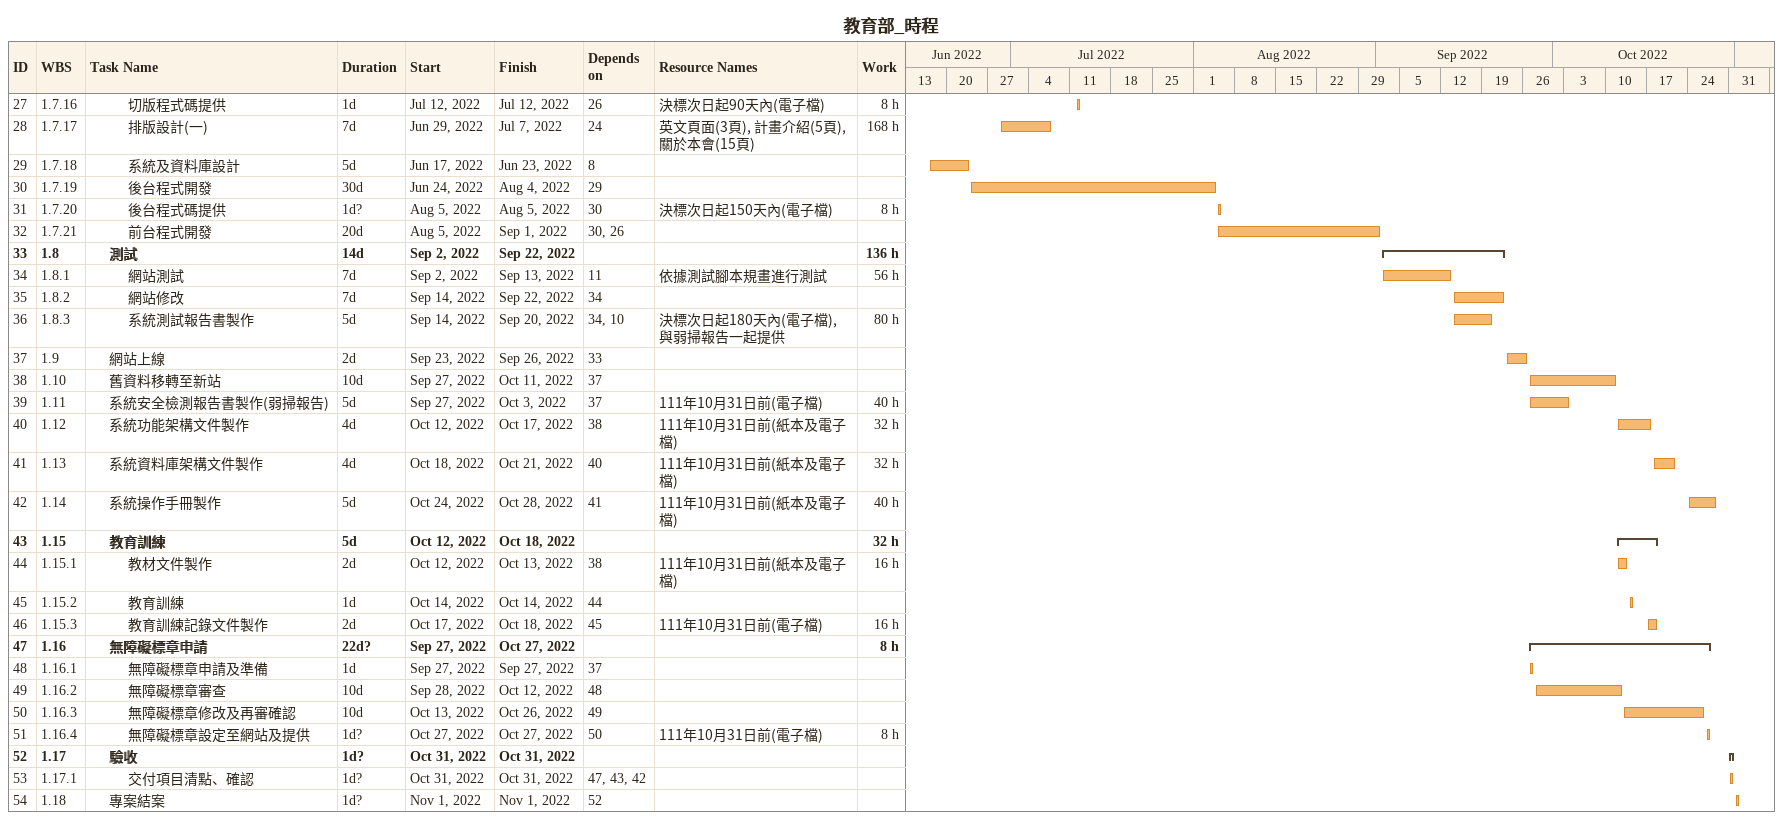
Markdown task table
教育部_時程

| ID | WBS | Task | Duration | Start | Finish | Predecessors | Resources | Work (h) |
|---|---|---|---|---|---|---|---|---|
| 27 | 1.7.16 | 切版程式碼提供 | 1d | 2022-07-12 | 2022-07-12 | 26 | 決標次日起90天內(電子檔) | 8 |
| 28 | 1.7.17 | 排版設計(一) | 7d | 2022-06-29 | 2022-07-07 | 24 | 英文頁面(3頁), 計畫介紹(5頁), 關於本會(15頁) | 168 |
| 29 | 1.7.18 | 系統及資料庫設計 | 5d | 2022-06-17 | 2022-06-23 | 8 |  |  |
| 30 | 1.7.19 | 後台程式開發 | 30d | 2022-06-24 | 2022-08-04 | 29 |  |  |
| 31 | 1.7.20 | 後台程式碼提供 | 1d? | 2022-08-05 | 2022-08-05 | 30 | 決標次日起150天內(電子檔) | 8 |
| 32 | 1.7.21 | 前台程式開發 | 20d | 2022-08-05 | 2022-09-01 | 30, 26 |  |  |
| 33 | 1.8 | **測試** | 14d | 2022-09-02 | 2022-09-22 |  |  | 136 |
| 34 | 1.8.1 | 網站測試 | 7d | 2022-09-02 | 2022-09-13 | 11 | 依據測試腳本規畫進行測試 | 56 |
| 35 | 1.8.2 | 網站修改 | 7d | 2022-09-14 | 2022-09-22 | 34 |  |  |
| 36 | 1.8.3 | 系統測試報告書製作 | 5d | 2022-09-14 | 2022-09-20 | 34, 10 | 決標次日起180天內(電子檔), 與弱掃報告一起提供 | 80 |
| 37 | 1.9 | 網站上線 | 2d | 2022-09-23 | 2022-09-26 | 33 |  |  |
| 38 | 1.10 | 舊資料移轉至新站 | 10d | 2022-09-27 | 2022-10-11 | 37 |  |  |
| 39 | 1.11 | 系統安全檢測報告書製作(弱掃報告) | 5d | 2022-09-27 | 2022-10-03 | 37 | 111年10月31日前(電子檔) | 40 |
| 40 | 1.12 | 系統功能架構文件製作 | 4d | 2022-10-12 | 2022-10-17 | 38 | 111年10月31日前(紙本及電子檔) | 32 |
| 41 | 1.13 | 系統資料庫架構文件製作 | 4d | 2022-10-18 | 2022-10-21 | 40 | 111年10月31日前(紙本及電子檔) | 32 |
| 42 | 1.14 | 系統操作手冊製作 | 5d | 2022-10-24 | 2022-10-28 | 41 | 111年10月31日前(紙本及電子檔) | 40 |
| 43 | 1.15 | **教育訓練** | 5d | 2022-10-12 | 2022-10-18 |  |  | 32 |
| 44 | 1.15.1 | 教材文件製作 | 2d | 2022-10-12 | 2022-10-13 | 38 | 111年10月31日前(紙本及電子檔) | 16 |
| 45 | 1.15.2 | 教育訓練 | 1d | 2022-10-14 | 2022-10-14 | 44 |  |  |
| 46 | 1.15.3 | 教育訓練記錄文件製作 | 2d | 2022-10-17 | 2022-10-18 | 45 | 111年10月31日前(電子檔) | 16 |
| 47 | 1.16 | **無障礙標章申請** | 22d? | 2022-09-27 | 2022-10-27 |  |  | 8 |
| 48 | 1.16.1 | 無障礙標章申請及準備 | 1d | 2022-09-27 | 2022-09-27 | 37 |  |  |
| 49 | 1.16.2 | 無障礙標章審查 | 10d | 2022-09-28 | 2022-10-12 | 48 |  |  |
| 50 | 1.16.3 | 無障礙標章修改及再審確認 | 10d | 2022-10-13 | 2022-10-26 | 49 |  |  |
| 51 | 1.16.4 | 無障礙標章設定至網站及提供 | 1d? | 2022-10-27 | 2022-10-27 | 50 | 111年10月31日前(電子檔) | 8 |
| 52 | 1.17 | **驗收** | 1d? | 2022-10-31 | 2022-10-31 |  |  |  |
| 53 | 1.17.1 | 交付項目清點、確認 | 1d? | 2022-10-31 | 2022-10-31 | 47, 43, 42 |  |  |
| 54 | 1.18 | 專案結案 | 1d? | 2022-11-01 | 2022-11-01 | 52 |  |  |
